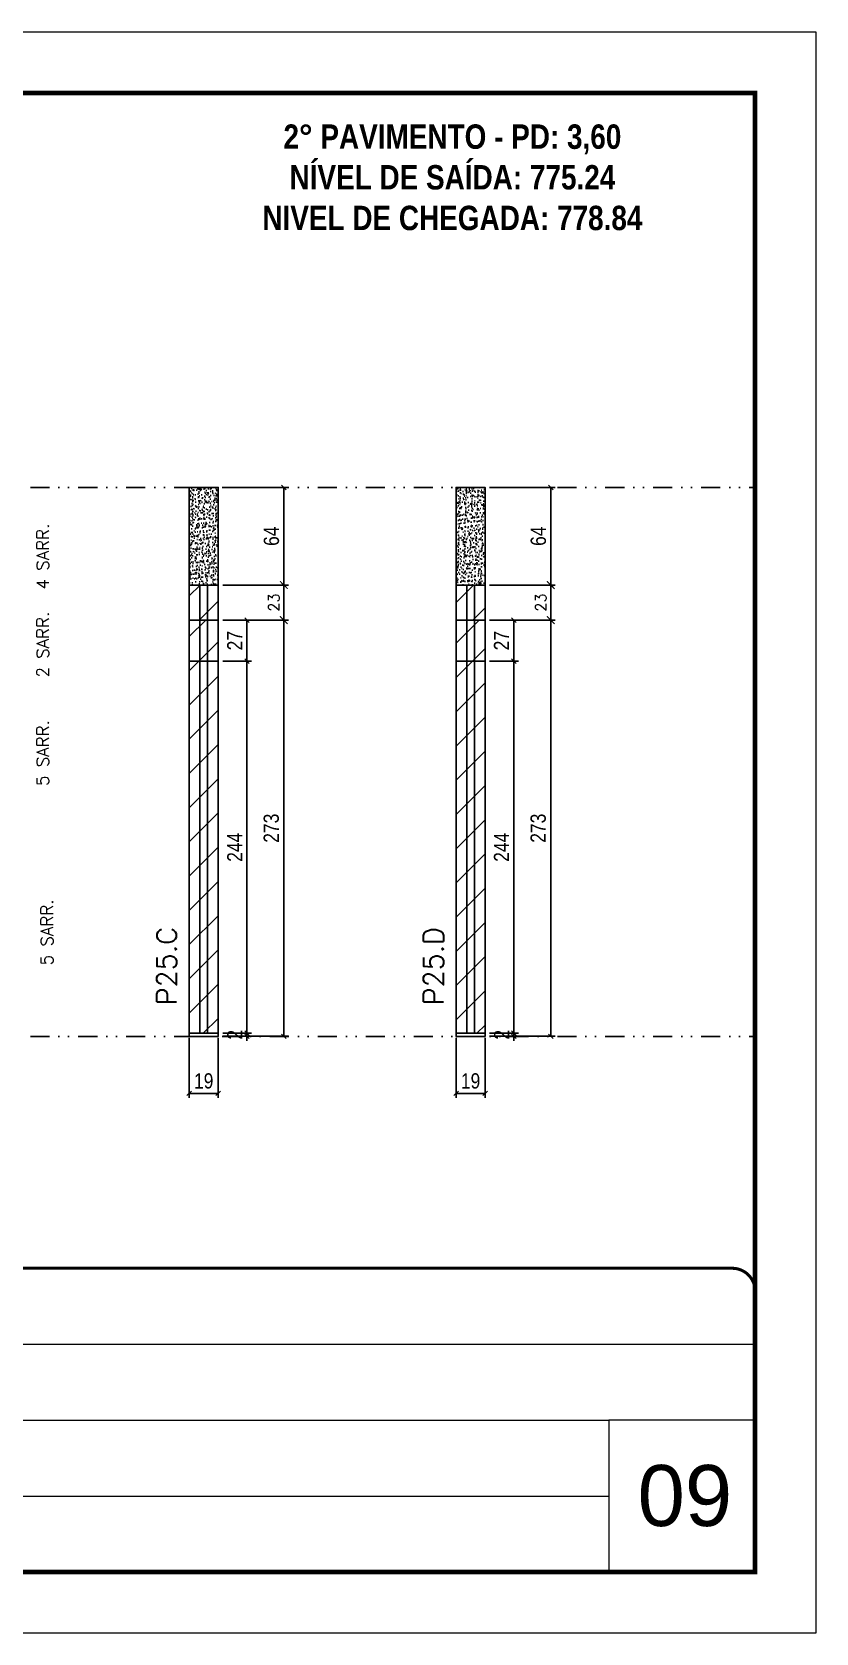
# Model space of a CAD drawing. Extents: x 2949 to 9203, y -16089 to 12527.
# Drawn here: x 3919 to 4434, y 9180 to 10230 of the extents above; entities that cross this region are included whole.
import ezdxf

# ---------------------------------------------------------------- set-up
doc = ezdxf.new("R2010")
doc.units = 0
for name, pattern in [('CONTINUO', [0]), ('DASHED', [0.75, 0.5, -0.25]), ('DIVIDE2', [0.625, 0.25, -0.125, 0, -0.125, 0, -0.125])]:
    doc.linetypes.add(name, pattern=pattern)
for name, color, linetype, lineweight in [('CARIMBO', 255, 'Continuous', 9), ('Folhas', 255, 'Continuous', 9), ('Hachura', 251, 'Continuous', 9), ('SARRAFO DE PRESSAO', 251, 'DASHED', 9), ('Texto Seção', 7, 'Continuous', 15)]:
    doc.layers.add(name, color=color, linetype=linetype, lineweight=lineweight)
for name, color, linetype in [('COTA', 241, 'Continuous'), ('NOMENCLATURA', 7, 'Continuous'), ('Nível', 160, 'Continuous'), ('Painéis', 200, 'Continuous'), ('SARR_2.2x7', 40, 'Continuous')]:
    doc.layers.add(name, color=color, linetype=linetype)
doc.styles.add('ARIAL', font='arial.ttf')
doc.styles.add('COTA TECNICA', font='techl___.ttf', dxfattribs={"height": 10})
doc.styles.add('COTA TECNICA-50', font='techl___.ttf', dxfattribs={"height": 10})
doc.styles.add('REGUA-120', font='ROMANS.shx', dxfattribs={"height": 15})
doc.styles.add('ROMANC', font='techb___.ttf', dxfattribs={"height": 2.5})
doc.styles.add('ROMANS', font='romans.shx')
doc.dimstyles.new('COTA PAINEL-50', dxfattribs={"dimtxt": 10, "dimasz": 3, "dimexe": 3, "dimexo": 3, "dimgap": 3, "dimtad": 1, "dimdec": 1, "dimzin": 12, "dimdsep": 46, "dimtxsty": 'COTA TECNICA-50', "dimblk1": 'OBLIQUE', "dimblk2": 'OBLIQUE', "dimsah": 1, "dimcen": 0.9, "dimclrd": 4, "dimclre": 4, "dimclrt": 240, "dimadec": 1, "dimazin": 3, "dimtfac": 1, "dimtdec": 1, "dimtmove": 0, "dimatfit": 3, "dimfxl": 1, "dimtolj": 1, "dimtzin": 12, "dimarcsym": 0})
doc.dimstyles.new('Cota Paínel', dxfattribs={"dimtxt": 7, "dimasz": 5, "dimexe": 3, "dimexo": 3, "dimgap": 3, "dimtad": 1, "dimdec": 1, "dimzin": 12, "dimdsep": 46, "dimtxsty": 'ROMANS', "dimblk": 'ARCHTICK', "dimcen": 0, "dimclrd": 4, "dimclre": 4, "dimclrt": 1, "dimadec": 1, "dimazin": 3, "dimtfac": 1, "dimtdec": 1, "dimtmove": 0, "dimatfit": 3, "dimldrblk": 'OBLIQUE', "dimfxl": 1, "dimtolj": 1, "dimtzin": 12, "dimarcsym": 0})
doc.dimstyles.new('PAINEL', dxfattribs={"dimtxt": 10, "dimasz": 3, "dimexe": 3, "dimexo": 3, "dimgap": 3, "dimtad": 1, "dimdec": 1, "dimzin": 12, "dimdsep": 46, "dimtxsty": 'COTA TECNICA', "dimblk1": 'OBLIQUE', "dimblk2": 'OBLIQUE', "dimsah": 1, "dimcen": 0.9, "dimclrd": 4, "dimclre": 4, "dimclrt": 240, "dimadec": 1, "dimazin": 3, "dimtfac": 1, "dimtdec": 1, "dimtmove": 0, "dimatfit": 3, "dimfxl": 1, "dimtolj": 1, "dimtzin": 12, "dimarcsym": 0})
pattern_1 = [(45, (-126071.967, -22713.47), (-11.2253202, 11.2253202), [])]

# ---------------------------------------------------------------- blocks, each defined once
blk = doc.blocks.new('9999999999')
at = {"color": 30, "linetype": 'CONTINUO'}
for p, q in [((98564.6, 34379.6), (99584, 34379.6)), ((98564.6, 34329.8), (99488, 34329.8)), ((99584, 34329.8), (99488, 34329.8)), ((99488, 34329.8), (99488, 34230.2)), ((98564.6, 34280), (99488, 34280))]:
    blk.add_line(p, q, dxfattribs=at)
at = {"color": 30, "linetype": 'CONTINUO', "const_width": 2}
blk.add_lwpolyline([(99584, 34230.2), (99584, 34414.4, 0.414214), (99569, 34429.4), (98229, 34429.4, 0.414214), (98214, 34414.4), (98214, 34245.2, 0.414214), (98229, 34230.2), (99584, 34230.2)], format="xyb", dxfattribs=at)
at = {"layer": 'Folhas'}
blk.add_lwpolyline([(98139, 34190.2), (99624, 34190.2), (99624, 35240.2), (98139, 35240.2)], close=True, dxfattribs=at)
at = {"layer": 'Folhas', "color": 30, "const_width": 3}
blk.add_lwpolyline([(98214, 34230.2), (99584, 34230.2), (99584, 35200.2), (98214, 35200.2)], close=True, dxfattribs=at)
blk = doc.blocks.new('_Oblique')
at = {"color": 0, "linetype": 'ByBlock', "lineweight": -2}
blk.add_line((-0.5, -0.5), (0.5, 0.5), dxfattribs=at)
blk = doc.blocks.new('*D286')
at = {"layer": 'COTA', "color": 4, "lineweight": -2, "transparency": 16777216}
for p, q in [((4197.8, 9569.9), (4197.8, 9530.5)), ((4216.8, 9569.9), (4216.8, 9530.5)), ((4197.8, 9533.5), (4216.8, 9533.5))]:
    blk.add_line(p, q, dxfattribs=at)
at = {"layer": 'Defpoints', "color": 0, "transparency": 16777216}
for p in [(4197.8, 9572.9), (4216.8, 9572.9), (4216.8, 9533.5)]:
    blk.add_point(p, dxfattribs=at)
at = {"layer": 'COTA', "color": 4, "lineweight": -2, "transparency": 16777216, "xscale": 3, "yscale": 3, "zscale": 3, "rotation": 180}
blk.add_blockref('_Oblique', (4197.8, 9533.5), dxfattribs=at)
at = {"layer": 'COTA', "color": 4, "lineweight": -2, "transparency": 16777216, "xscale": 3, "yscale": 3, "zscale": 3}
blk.add_blockref('_Oblique', (4216.8, 9533.5), dxfattribs=at)
at = {"layer": 'COTA', "color": 240, "transparency": 16777216, "insert": (4207.3, 9541.6), "char_height": 10, "attachment_point": 5, "style": 'COTA TECNICA'}
blk.add_mtext('\\A1;19', dxfattribs=at)
blk = doc.blocks.new('*D287')
at = {"layer": 'COTA', "color": 4, "lineweight": -2, "transparency": 16777216}
for p, q in [((4219.8, 9843.9), (4262.9, 9843.9)), ((4259.9, 9570.9), (4259.9, 9843.9)), ((4219.8, 9570.9), (4262.9, 9570.9))]:
    blk.add_line(p, q, dxfattribs=at)
at = {"layer": 'Defpoints', "color": 0, "transparency": 16777216}
for p in [(4216.8, 9843.9), (4259.9, 9843.9), (4216.8, 9570.9)]:
    blk.add_point(p, dxfattribs=at)
at = {"layer": 'COTA', "color": 4, "lineweight": -2, "transparency": 16777216, "xscale": 3, "yscale": 3, "zscale": 3}
for p, rotation in [((4259.9, 9843.9), 90), ((4259.9, 9570.9), 270)]:
    blk.add_blockref('_Oblique', p, dxfattribs=dict(at, rotation=rotation))
at = {"layer": 'COTA', "color": 240, "transparency": 16777216, "insert": (4251.7, 9707.4), "char_height": 10, "attachment_point": 5, "rotation": 90, "style": 'COTA TECNICA'}
blk.add_mtext('\\A1;273', dxfattribs=at)
blk = doc.blocks.new('*D288')
at = {"layer": 'COTA', "color": 4, "lineweight": -2, "transparency": 16777216}
for p, q in [((4219.8, 9572.9), (4238.7, 9572.9)), ((4219.8, 9570.9), (4238.7, 9570.9)), ((4235.7, 9572.9), (4235.7, 9575.9)), ((4235.7, 9570.9), (4235.7, 9572.9)), ((4235.7, 9570.9), (4235.7, 9567.9))]:
    blk.add_line(p, q, dxfattribs=at)
at = {"layer": 'Defpoints', "color": 0, "transparency": 16777216}
for p in [(4216.8, 9572.9), (4216.8, 9570.9), (4235.7, 9572.9)]:
    blk.add_point(p, dxfattribs=at)
at = {"layer": 'COTA', "color": 4, "lineweight": -2, "transparency": 16777216, "xscale": 3, "yscale": 3, "zscale": 3}
for p, rotation in [((4235.7, 9572.9), 270), ((4235.7, 9570.9), 90)]:
    blk.add_blockref('_Oblique', p, dxfattribs=dict(at, rotation=rotation))
at = {"layer": 'COTA', "color": 240, "transparency": 16777216, "insert": (4227.7, 9571.9), "char_height": 10, "attachment_point": 5, "rotation": 90, "style": 'COTA TECNICA-50'}
blk.add_mtext('\\A1;2', dxfattribs=at)
blk = doc.blocks.new('*D321')
at = {"layer": 'COTA', "color": 4, "linetype": 'ByBlock', "lineweight": -2, "transparency": 16777216}
for p, q in [((4219.8, 9930.9), (4262.9, 9930.9)), ((4259.9, 9930.9), (4259.9, 9866.9)), ((4219.8, 9866.9), (4262.9, 9866.9))]:
    blk.add_line(p, q, dxfattribs=at)
at = {"layer": 'Defpoints', "color": 0, "linetype": 'ByBlock', "transparency": 16777216}
for p in [(4216.8, 9930.9), (4216.8, 9866.9), (4259.9, 9866.9)]:
    blk.add_point(p, dxfattribs=at)
at = {"layer": 'COTA', "color": 4, "linetype": 'ByBlock', "lineweight": -2, "transparency": 16777216, "xscale": 3, "yscale": 3, "zscale": 3}
for p, rotation in [((4259.9, 9930.9), 90), ((4259.9, 9866.9), 270)]:
    blk.add_blockref('_Oblique', p, dxfattribs=dict(at, rotation=rotation))
at = {"layer": 'COTA', "color": 240, "linetype": 'ByBlock', "transparency": 16777216, "insert": (4251.8, 9898.9), "char_height": 10, "attachment_point": 5, "rotation": 90, "style": 'COTA TECNICA'}
blk.add_mtext('\\A1;64', dxfattribs=at)
blk = doc.blocks.new('*D322')
at = {"layer": 'COTA', "color": 4, "linetype": 'ByBlock', "lineweight": -2, "transparency": 16777216}
for p, q in [((4219.8, 9816.9), (4238.7, 9816.9)), ((4235.7, 9572.9), (4235.7, 9816.9)), ((4219.8, 9572.9), (4238.7, 9572.9))]:
    blk.add_line(p, q, dxfattribs=at)
at = {"layer": 'Defpoints', "color": 0, "linetype": 'ByBlock', "transparency": 16777216}
for p in [(4216.8, 9816.9), (4235.7, 9816.9), (4216.8, 9572.9)]:
    blk.add_point(p, dxfattribs=at)
at = {"layer": 'COTA', "color": 4, "linetype": 'ByBlock', "lineweight": -2, "transparency": 16777216, "xscale": 3, "yscale": 3, "zscale": 3}
for p, rotation in [((4235.7, 9816.9), 90), ((4235.7, 9572.9), 270)]:
    blk.add_blockref('_Oblique', p, dxfattribs=dict(at, rotation=rotation))
at = {"layer": 'COTA', "color": 240, "linetype": 'ByBlock', "transparency": 16777216, "insert": (4227.6, 9694.9), "char_height": 10, "attachment_point": 5, "rotation": 90, "style": 'COTA TECNICA'}
blk.add_mtext('\\A1;244', dxfattribs=at)
blk = doc.blocks.new('*D289')
at = {"layer": 'COTA', "color": 4, "linetype": 'ByBlock', "lineweight": -2, "transparency": 16777216}
for p, q in [((4219.8, 9843.9), (4238.7, 9843.9)), ((4235.7, 9816.9), (4235.7, 9843.9)), ((4219.8, 9816.9), (4238.7, 9816.9))]:
    blk.add_line(p, q, dxfattribs=at)
at = {"layer": 'Defpoints', "color": 0, "linetype": 'ByBlock', "transparency": 16777216}
for p in [(4216.8, 9843.9), (4235.7, 9843.9), (4216.8, 9816.9)]:
    blk.add_point(p, dxfattribs=at)
at = {"layer": 'COTA', "color": 4, "linetype": 'ByBlock', "lineweight": -2, "transparency": 16777216, "xscale": 3, "yscale": 3, "zscale": 3}
for p, rotation in [((4235.7, 9843.9), 90), ((4235.7, 9816.9), 270)]:
    blk.add_blockref('_Oblique', p, dxfattribs=dict(at, rotation=rotation))
at = {"layer": 'COTA', "color": 240, "linetype": 'ByBlock', "transparency": 16777216, "insert": (4227.6, 9830.4), "char_height": 10, "attachment_point": 5, "rotation": 90, "style": 'COTA TECNICA'}
blk.add_mtext('\\A1;27', dxfattribs=at)
blk = doc.blocks.new('_ArchTick')
at = {"color": 0, "linetype": 'ByBlock', "const_width": 0.15}
blk.add_lwpolyline([(-0.5, -0.5), (0.5, 0.5)], dxfattribs=at)
blk = doc.blocks.new('*D316')
at = {"layer": 'COTA', "color": 4, "lineweight": -2, "transparency": 16777216}
for p, q in [((4219.8, 9866.9), (4262.9, 9866.9)), ((4259.9, 9843.9), (4259.9, 9866.9)), ((4219.8, 9843.9), (4262.9, 9843.9))]:
    blk.add_line(p, q, dxfattribs=at)
at = {"layer": 'Defpoints', "color": 0, "transparency": 16777216}
for p in [(4216.8, 9866.9), (4259.9, 9866.9), (4216.8, 9843.9)]:
    blk.add_point(p, dxfattribs=at)
at = {"layer": 'COTA', "color": 4, "lineweight": -2, "transparency": 16777216, "xscale": 5, "yscale": 5, "zscale": 5}
for p, rotation in [((4259.9, 9866.9), 90), ((4259.9, 9843.9), 270)]:
    blk.add_blockref('_ArchTick', p, dxfattribs=dict(at, rotation=rotation))
at = {"layer": 'COTA', "color": 1, "transparency": 16777216, "insert": (4253.4, 9855.4), "char_height": 7, "attachment_point": 5, "rotation": 90, "style": 'ROMANS'}
blk.add_mtext('\\A1;23', dxfattribs=at)
blk = doc.blocks.new('*D3288')
at = {"layer": 'COTA', "color": 4, "lineweight": -2, "transparency": 16777216}
for p, q in [((4022.6, 9569.9), (4022.6, 9530.5)), ((4041.6, 9569.9), (4041.6, 9530.5)), ((4022.6, 9533.5), (4041.6, 9533.5))]:
    blk.add_line(p, q, dxfattribs=at)
at = {"layer": 'Defpoints', "color": 0, "transparency": 16777216}
for p in [(4022.6, 9572.9), (4041.6, 9572.9), (4041.6, 9533.5)]:
    blk.add_point(p, dxfattribs=at)
at = {"layer": 'COTA', "color": 4, "lineweight": -2, "transparency": 16777216, "xscale": 3, "yscale": 3, "zscale": 3, "rotation": 180}
blk.add_blockref('_Oblique', (4022.6, 9533.5), dxfattribs=at)
at = {"layer": 'COTA', "color": 4, "lineweight": -2, "transparency": 16777216, "xscale": 3, "yscale": 3, "zscale": 3}
blk.add_blockref('_Oblique', (4041.6, 9533.5), dxfattribs=at)
at = {"layer": 'COTA', "color": 240, "transparency": 16777216, "insert": (4032.1, 9541.6), "char_height": 10, "attachment_point": 5, "style": 'COTA TECNICA'}
blk.add_mtext('\\A1;19', dxfattribs=at)
blk = doc.blocks.new('*D3289')
at = {"layer": 'COTA', "color": 4, "lineweight": -2, "transparency": 16777216}
for p, q in [((4044.6, 9843.9), (4087.7, 9843.9)), ((4084.7, 9570.9), (4084.7, 9843.9)), ((4044.6, 9570.9), (4087.7, 9570.9))]:
    blk.add_line(p, q, dxfattribs=at)
at = {"layer": 'Defpoints', "color": 0, "transparency": 16777216}
for p in [(4041.6, 9843.9), (4084.7, 9843.9), (4041.6, 9570.9)]:
    blk.add_point(p, dxfattribs=at)
at = {"layer": 'COTA', "color": 4, "lineweight": -2, "transparency": 16777216, "xscale": 3, "yscale": 3, "zscale": 3}
for p, rotation in [((4084.7, 9843.9), 90), ((4084.7, 9570.9), 270)]:
    blk.add_blockref('_Oblique', p, dxfattribs=dict(at, rotation=rotation))
at = {"layer": 'COTA', "color": 240, "transparency": 16777216, "insert": (4076.5, 9707.4), "char_height": 10, "attachment_point": 5, "rotation": 90, "style": 'COTA TECNICA'}
blk.add_mtext('\\A1;273', dxfattribs=at)
blk = doc.blocks.new('*D3290')
at = {"layer": 'COTA', "color": 4, "lineweight": -2, "transparency": 16777216}
for p, q in [((4044.6, 9572.9), (4063.5, 9572.9)), ((4044.6, 9570.9), (4063.5, 9570.9)), ((4060.5, 9572.9), (4060.5, 9575.9)), ((4060.5, 9570.9), (4060.5, 9572.9)), ((4060.5, 9570.9), (4060.5, 9567.9))]:
    blk.add_line(p, q, dxfattribs=at)
at = {"layer": 'Defpoints', "color": 0, "transparency": 16777216}
for p in [(4041.6, 9572.9), (4041.6, 9570.9), (4060.5, 9572.9)]:
    blk.add_point(p, dxfattribs=at)
at = {"layer": 'COTA', "color": 4, "lineweight": -2, "transparency": 16777216, "xscale": 3, "yscale": 3, "zscale": 3}
for p, rotation in [((4060.5, 9572.9), 270), ((4060.5, 9570.9), 90)]:
    blk.add_blockref('_Oblique', p, dxfattribs=dict(at, rotation=rotation))
at = {"layer": 'COTA', "color": 240, "transparency": 16777216, "insert": (4052.5, 9571.9), "char_height": 10, "attachment_point": 5, "rotation": 90, "style": 'COTA TECNICA-50'}
blk.add_mtext('\\A1;2', dxfattribs=at)
blk = doc.blocks.new('*D3292')
at = {"layer": 'COTA', "color": 4, "linetype": 'ByBlock', "lineweight": -2, "transparency": 16777216}
for p, q in [((4044.6, 9930.9), (4087.7, 9930.9)), ((4084.7, 9930.9), (4084.7, 9866.9)), ((4044.6, 9866.9), (4087.7, 9866.9))]:
    blk.add_line(p, q, dxfattribs=at)
at = {"layer": 'Defpoints', "color": 0, "linetype": 'ByBlock', "transparency": 16777216}
for p in [(4041.6, 9930.9), (4041.6, 9866.9), (4084.7, 9866.9)]:
    blk.add_point(p, dxfattribs=at)
at = {"layer": 'COTA', "color": 4, "linetype": 'ByBlock', "lineweight": -2, "transparency": 16777216, "xscale": 3, "yscale": 3, "zscale": 3}
for p, rotation in [((4084.7, 9930.9), 90), ((4084.7, 9866.9), 270)]:
    blk.add_blockref('_Oblique', p, dxfattribs=dict(at, rotation=rotation))
at = {"layer": 'COTA', "color": 240, "linetype": 'ByBlock', "transparency": 16777216, "insert": (4076.6, 9898.9), "char_height": 10, "attachment_point": 5, "rotation": 90, "style": 'COTA TECNICA'}
blk.add_mtext('\\A1;64', dxfattribs=at)
blk = doc.blocks.new('*D3293')
at = {"layer": 'COTA', "color": 4, "linetype": 'ByBlock', "lineweight": -2, "transparency": 16777216}
for p, q in [((4044.6, 9816.9), (4063.5, 9816.9)), ((4060.5, 9572.9), (4060.5, 9816.9)), ((4044.6, 9572.9), (4063.5, 9572.9))]:
    blk.add_line(p, q, dxfattribs=at)
at = {"layer": 'Defpoints', "color": 0, "linetype": 'ByBlock', "transparency": 16777216}
for p in [(4041.6, 9816.9), (4060.5, 9816.9), (4041.6, 9572.9)]:
    blk.add_point(p, dxfattribs=at)
at = {"layer": 'COTA', "color": 4, "linetype": 'ByBlock', "lineweight": -2, "transparency": 16777216, "xscale": 3, "yscale": 3, "zscale": 3}
for p, rotation in [((4060.5, 9816.9), 90), ((4060.5, 9572.9), 270)]:
    blk.add_blockref('_Oblique', p, dxfattribs=dict(at, rotation=rotation))
at = {"layer": 'COTA', "color": 240, "linetype": 'ByBlock', "transparency": 16777216, "insert": (4052.5, 9694.9), "char_height": 10, "attachment_point": 5, "rotation": 90, "style": 'COTA TECNICA'}
blk.add_mtext('\\A1;244', dxfattribs=at)
blk = doc.blocks.new('*D3291')
at = {"layer": 'COTA', "color": 4, "linetype": 'ByBlock', "lineweight": -2, "transparency": 16777216}
for p, q in [((4044.6, 9843.9), (4063.5, 9843.9)), ((4060.5, 9816.9), (4060.5, 9843.9)), ((4044.6, 9816.9), (4063.5, 9816.9))]:
    blk.add_line(p, q, dxfattribs=at)
at = {"layer": 'Defpoints', "color": 0, "linetype": 'ByBlock', "transparency": 16777216}
for p in [(4041.6, 9843.9), (4060.5, 9843.9), (4041.6, 9816.9)]:
    blk.add_point(p, dxfattribs=at)
at = {"layer": 'COTA', "color": 4, "linetype": 'ByBlock', "lineweight": -2, "transparency": 16777216, "xscale": 3, "yscale": 3, "zscale": 3}
for p, rotation in [((4060.5, 9843.9), 90), ((4060.5, 9816.9), 270)]:
    blk.add_blockref('_Oblique', p, dxfattribs=dict(at, rotation=rotation))
at = {"layer": 'COTA', "color": 240, "linetype": 'ByBlock', "transparency": 16777216, "insert": (4052.5, 9830.4), "char_height": 10, "attachment_point": 5, "rotation": 90, "style": 'COTA TECNICA'}
blk.add_mtext('\\A1;27', dxfattribs=at)
blk = doc.blocks.new('*D3294')
at = {"layer": 'COTA', "color": 4, "lineweight": -2, "transparency": 16777216}
for p, q in [((4044.6, 9866.9), (4087.7, 9866.9)), ((4084.7, 9843.9), (4084.7, 9866.9)), ((4044.6, 9843.9), (4087.7, 9843.9))]:
    blk.add_line(p, q, dxfattribs=at)
at = {"layer": 'Defpoints', "color": 0, "transparency": 16777216}
for p in [(4041.6, 9866.9), (4084.7, 9866.9), (4041.6, 9843.9)]:
    blk.add_point(p, dxfattribs=at)
at = {"layer": 'COTA', "color": 4, "lineweight": -2, "transparency": 16777216, "xscale": 5, "yscale": 5, "zscale": 5}
for p, rotation in [((4084.7, 9866.9), 90), ((4084.7, 9843.9), 270)]:
    blk.add_blockref('_ArchTick', p, dxfattribs=dict(at, rotation=rotation))
at = {"layer": 'COTA', "color": 1, "transparency": 16777216, "insert": (4078.2, 9855.4), "char_height": 7, "attachment_point": 5, "rotation": 90, "style": 'ROMANS'}
blk.add_mtext('\\A1;23', dxfattribs=at)

msp = doc.modelspace()

# ---------------------------------------------------------------- hatches: boundary and pattern name
at = {"layer": 'COTA', "linetype": 'ByBlock'}
h = msp.add_hatch(dxfattribs=at)
h.set_pattern_fill('AR-CONC', color=256, scale=0.03)
h.set_pattern_definition([(50, (-127704.4743, -19284.545), (5.46554007, -0.47817257), [0.5715, -6.2865]), (355, (-127704.4743, -19284.545), (-1.05730264, 5.73170536), [0.4572, -5.02921753]), (100.4514447, (-127704.019, -19284.585), (4.40823741, 5.25353256), [0.48570026, -5.34270734]), (46.1842, (-127704.474, -19283.021), (8.13237123, -1.26126984), [0.85725, -9.42975]), (96.6355576, (-127703.7966, -19283.126), (7.122124, 7.42278374), [0.7285507, -8.01406824]), (351.184151, (-127704.474, -19283.021), (7.122124, 7.42278374), [0.685799, -7.54379196]), (21, (-127703.7123, -19283.402), (4.54843174, -3.06795595), [0.5715, -6.2865]), (326, (-127703.7123, -19283.402), (1.85406085, 5.52563898), [0.4572, -5.0292]), (71.451445, (-127703.333, -19283.658), (6.40249258, 2.45768307), [0.48570026, -5.34269813]), (37.5, (-127704.4743, -19284.5452), (0.092658098, 2.536651166), [0, -4.96824, 0, -5.1054, 0, -5.04825]), (7.5, (-127704.4743, -19284.5452), (2.004589875, 3.005417245), [0, -2.91084, 0, -4.85394, 0, -1.92405]), (327.5, (-127706.1736, -19284.5452), (4.067717855, -0.17186232), [0, -1.905, 0, -5.9436, 0, -7.8867]), (317.5, (-127706.9356, -19284.5452), (4.44387544, 0.76279473), [0, -2.4765, 0, -3.94716, 0, -5.6007])])
h.paths.add_polyline_path([(4022.63, 9866.87), (4041.63, 9866.87), (4041.63, 9930.87), (4022.63, 9930.87)])
h = msp.add_hatch(dxfattribs=at)
h.set_pattern_fill('AR-CONC', color=256, scale=0.03)
h.set_pattern_definition([(50, (-127552.3017, -19284.545), (5.46554007, -0.47817257), [0.5715, -6.2865]), (355, (-127552.3017, -19284.545), (-1.05730264, 5.73170536), [0.4572, -5.02921753]), (100.4514447, (-127551.846, -19284.585), (4.40823741, 5.25353256), [0.48570026, -5.34270734]), (46.1842, (-127552.3017, -19283.021), (8.13237123, -1.26126984), [0.85725, -9.42975]), (96.6355576, (-127551.624, -19283.126), (7.122124, 7.42278374), [0.7285507, -8.01406824]), (351.184151, (-127552.302, -19283.021), (7.122124, 7.42278374), [0.685799, -7.54379196]), (21, (-127551.5397, -19283.402), (4.54843174, -3.06795595), [0.5715, -6.2865]), (326, (-127551.5397, -19283.402), (1.85406085, 5.52563898), [0.4572, -5.0292]), (71.451445, (-127551.1606, -19283.658), (6.40249258, 2.45768307), [0.48570026, -5.34269813]), (37.5, (-127552.3017, -19284.5452), (0.092658098, 2.536651166), [0, -4.96824, 0, -5.1054, 0, -5.04825]), (7.5, (-127552.3017, -19284.5452), (2.004589875, 3.005417245), [0, -2.91084, 0, -4.85394, 0, -1.92405]), (327.5, (-127554.001, -19284.5452), (4.067717855, -0.17186232), [0, -1.905, 0, -5.9436, 0, -7.8867]), (317.5, (-127554.763, -19284.5452), (4.44387544, 0.76279473), [0, -2.4765, 0, -3.94716, 0, -5.6007])])
h.paths.add_polyline_path([(4197.8, 9866.87), (4216.8, 9866.87), (4216.8, 9930.87), (4197.8, 9930.87)])
at = {"layer": 'Hachura'}
h = msp.add_hatch(dxfattribs=at)
h.set_pattern_fill('ANSI31', color=256, scale=5)
h.paths.add_polyline_path([(4041.63, 9866.87), (4022.63, 9866.87), (4022.63, 9843.87), (4041.63, 9843.87)])
h = msp.add_hatch(dxfattribs=at)
h.set_pattern_fill('ANSI31', color=256, scale=5)
h.paths.add_polyline_path([(4216.8, 9866.87), (4197.8, 9866.87), (4197.8, 9843.87), (4216.8, 9843.87)])
at = {"layer": 'Hachura', "linetype": 'ByBlock'}
h = msp.add_hatch(dxfattribs=at)
h.set_pattern_fill('ANSI31', color=256, scale=5)
h.set_pattern_definition(pattern_1)
h.paths.add_polyline_path([(4041.63, 9843.87), (4022.63, 9843.87), (4022.63, 9816.87), (4041.63, 9816.87)])
h = msp.add_hatch(dxfattribs=at)
h.set_pattern_fill('ANSI31', color=256, scale=5)
h.set_pattern_definition(pattern_1)
h.paths.add_polyline_path([(4216.8, 9843.87), (4197.8, 9843.87), (4197.8, 9816.87), (4216.8, 9816.87)])
h = msp.add_hatch(dxfattribs=at)
h.set_pattern_fill('ANSI31', color=256, scale=5)
h.set_pattern_definition(pattern_1)
h.paths.add_polyline_path([(4041.63, 9816.87), (4022.63, 9816.87), (4022.63, 9572.87), (4041.63, 9572.87)])
h = msp.add_hatch(dxfattribs=at)
h.set_pattern_fill('ANSI31', color=256, scale=5)
h.set_pattern_definition(pattern_1)
h.paths.add_polyline_path([(4216.8, 9816.87), (4197.8, 9816.87), (4197.8, 9572.87), (4216.8, 9572.87)])

# ---------------------------------------------------------------- linework, layer by layer
at = {"layer": 'COTA', "linetype": 'ByBlock'}
for points in [[(4022.63, 9866.87), (4041.63, 9866.87), (4041.63, 9930.87), (4022.63, 9930.87)], [(4197.8, 9866.87), (4216.8, 9866.87), (4216.8, 9930.87), (4197.8, 9930.87)]]:
    msp.add_lwpolyline(points, close=True, dxfattribs=at)
at = {"layer": 'Nível', "color": 4, "linetype": 'DIVIDE2', "ltscale": 50}
for p, q in [((3383.69, 9930.87), (4394.03, 9930.87)), ((3383.69, 9570.87), (4394.03, 9570.87))]:
    msp.add_line(p, q, dxfattribs=at)
at = {"layer": 'Painéis'}
for p, q in [((4041.63, 9843.87), (4022.63, 9843.87)), ((4022.63, 9843.87), (4022.63, 9816.87)), ((4041.63, 9816.87), (4041.63, 9843.87)), ((4216.8, 9843.87), (4197.8, 9843.87)), ((4197.8, 9843.87), (4197.8, 9816.87)), ((4216.8, 9816.87), (4216.8, 9843.87)), ((4041.63, 9816.87), (4022.63, 9816.87)), ((4022.63, 9816.87), (4022.63, 9572.87)), ((4022.63, 9816.87), (4041.63, 9816.87)), ((4041.63, 9572.87), (4041.63, 9816.87)), ((4216.8, 9816.87), (4197.8, 9816.87)), ((4197.8, 9816.87), (4197.8, 9572.87)), ((4197.8, 9816.87), (4216.8, 9816.87)), ((4216.8, 9572.87), (4216.8, 9816.87)), ((4022.63, 9572.87), (4041.63, 9572.87)), ((4197.8, 9572.87), (4216.8, 9572.87))]:
    msp.add_line(p, q, dxfattribs=at)
for points in [[(4022.63, 9866.87), (4041.63, 9866.87), (4041.63, 9843.87), (4022.63, 9843.87)], [(4197.8, 9866.87), (4216.8, 9866.87), (4216.8, 9843.87), (4197.8, 9843.87)], [(4022.63, 9572.87), (4041.63, 9572.87), (4041.63, 9570.87), (4022.63, 9570.87)], [(4197.8, 9572.87), (4216.8, 9572.87), (4216.8, 9570.87), (4197.8, 9570.87)]]:
    msp.add_lwpolyline(points, close=True, dxfattribs=at)
at = {"layer": 'SARR_2.2x7'}
for p, q in [((4029.63, 9866.87), (4029.63, 9843.87)), ((4034.63, 9844.03), (4034.63, 9866.87)), ((4204.8, 9866.87), (4204.8, 9843.87)), ((4209.8, 9844.03), (4209.8, 9866.87)), ((4029.63, 9843.87), (4029.63, 9572.87)), ((4034.63, 9572.87), (4034.63, 9844.03)), ((4204.8, 9843.87), (4204.8, 9572.87)), ((4209.8, 9572.87), (4209.8, 9843.87))]:
    msp.add_line(p, q, dxfattribs=at)

# ---------------------------------------------------------------- block references
at = {"layer": 'SARRAFO DE PRESSAO', "color": 6, "linetype": 'ByBlock'}
msp.add_blockref('9999999999', (-95189.94, -25010.62), dxfattribs=at)

# ---------------------------------------------------------------- texts
at = {"layer": 'CARIMBO', "style": 'ARIAL'}
msp.add_text('09', height=40, dxfattribs=at).set_placement((4316.89, 9249.73))
at = {"layer": 'NOMENCLATURA', "color": 2, "insert": (4195.36, 10195.65), "char_height": 16, "attachment_point": 2, "style": 'ROMANC'}
msp.add_mtext_dynamic_manual_height_columns('\\P2° PAVIMENTO - PD: 3,60\\PNÍVEL DE SAÍDA: 775.24\\PNIVEL DE CHEGADA: 778.84', width=300.2766, gutter_width=1, heights=[0], dxfattribs=at)
at = {"layer": 'Texto Seção', "linetype": 'Continuous', "style": 'ROMANS'}
for s, p in [('4 SARR.', (3930.48, 9864)), ('2 SARR.', (3930.48, 9806.25)), ('5 SARR.', (3930.48, 9735.09)), ('5 SARR.', (3933.19, 9617.49))]:
    msp.add_text(s, height=8, rotation=90, dxfattribs=at).set_placement(p)
at = {"layer": 'Texto Seção', "char_height": 13, "width": 285.3299, "attachment_point": 7, "rotation": 90, "style": 'REGUA-120'}
for s, insert in [('P25.C', (4014.3, 9591.34)), ('P25.D', (4189.47, 9591.34))]:
    msp.add_mtext(s, dxfattribs=dict(at, insert=insert))

# ---------------------------------------------------------------- dimensions: what is measured, and where the dimension line sits
at = {"layer": 'COTA', "linetype": 'ByBlock'}
for base, p1, p2, picture, middle in [((4084.71, 9866.87), (4041.63, 9930.87), (4041.63, 9866.87), '*D3292', (4076.61, 9898.87)), ((4259.88, 9866.87), (4216.8, 9930.87), (4216.8, 9866.87), '*D321', (4251.78, 9898.87)), ((4060.53, 9816.87), (4041.63, 9572.87), (4041.63, 9816.87), '*D3293', (4052.46, 9694.87)), ((4235.71, 9816.87), (4216.8, 9572.87), (4216.8, 9816.87), '*D322', (4227.63, 9694.87))]:
    dim = msp.add_linear_dim(base=base, p1=p1, p2=p2, angle=90, dimstyle='PAINEL', dxfattribs=at)
    dim.commit()
    dim.dimension.update_dxf_attribs({"geometry": picture, "text_midpoint": middle})
at = {"layer": 'COTA'}
for base, p1, p2, picture, middle in [((4084.71, 9866.87), (4041.63, 9843.87), (4041.63, 9866.87), '*D3294', (4078.21, 9855.37)), ((4259.88, 9866.87), (4216.8, 9843.87), (4216.8, 9866.87), '*D316', (4253.38, 9855.37))]:
    dim = msp.add_linear_dim(base=base, p1=p1, p2=p2, angle=90, dimstyle='Cota Paínel', dxfattribs=at)
    dim.commit()
    dim.dimension.update_dxf_attribs({"geometry": picture, "text_midpoint": middle})
for base, p1, p2, picture, middle in [((4084.71, 9843.87), (4041.63, 9570.87), (4041.63, 9843.87), '*D3289', (4076.49, 9707.37)), ((4259.88, 9843.87), (4216.8, 9570.87), (4216.8, 9843.87), '*D287', (4251.66, 9707.37))]:
    dim = msp.add_linear_dim(base=base, p1=p1, p2=p2, angle=90, dimstyle='PAINEL', override={"dimarcsym": 2}, dxfattribs=at)
    dim.commit()
    dim.dimension.update_dxf_attribs({"geometry": picture, "text_midpoint": middle})
at = {"layer": 'COTA', "linetype": 'ByBlock'}
for base, p1, p2, picture, middle in [((4060.53, 9843.87), (4041.63, 9816.87), (4041.63, 9843.87), '*D3291', (4052.46, 9830.37)), ((4235.71, 9843.87), (4216.8, 9816.87), (4216.8, 9843.87), '*D289', (4227.63, 9830.37))]:
    dim = msp.add_linear_dim(base=base, p1=p1, p2=p2, angle=90, dimstyle='PAINEL', override={"dimtmove": 1}, dxfattribs=at)
    dim.commit()
    dim.dimension.update_dxf_attribs({"geometry": picture, "text_midpoint": middle})
at = {"layer": 'COTA'}
for base, p1, p2, picture, middle in [((4041.63, 9533.52), (4022.63, 9572.87), (4041.63, 9572.87), '*D3288', (4032.13, 9541.61)), ((4216.8, 9533.52), (4197.8, 9572.87), (4216.8, 9572.87), '*D286', (4207.3, 9541.61))]:
    dim = msp.add_linear_dim(base=base, p1=p1, p2=p2, dimstyle='PAINEL', override={"dimarcsym": 2}, dxfattribs=at)
    dim.commit()
    dim.dimension.update_dxf_attribs({"geometry": picture, "text_midpoint": middle})
for base, p1, p2, picture, middle in [((4060.53, 9572.87), (4041.63, 9570.87), (4041.63, 9572.87), '*D3290', (4060.53, 9571.87)), ((4235.71, 9572.87), (4216.8, 9570.87), (4216.8, 9572.87), '*D288', (4235.71, 9571.87))]:
    dim = msp.add_linear_dim(base=base, p1=p1, p2=p2, angle=90, dimstyle='COTA PAINEL-50', dxfattribs=at)
    dim.commit()
    dim.dimension.update_dxf_attribs({"geometry": picture, "text_midpoint": middle, "dimtype": 160})

doc.saveas('drawing.dxf')
